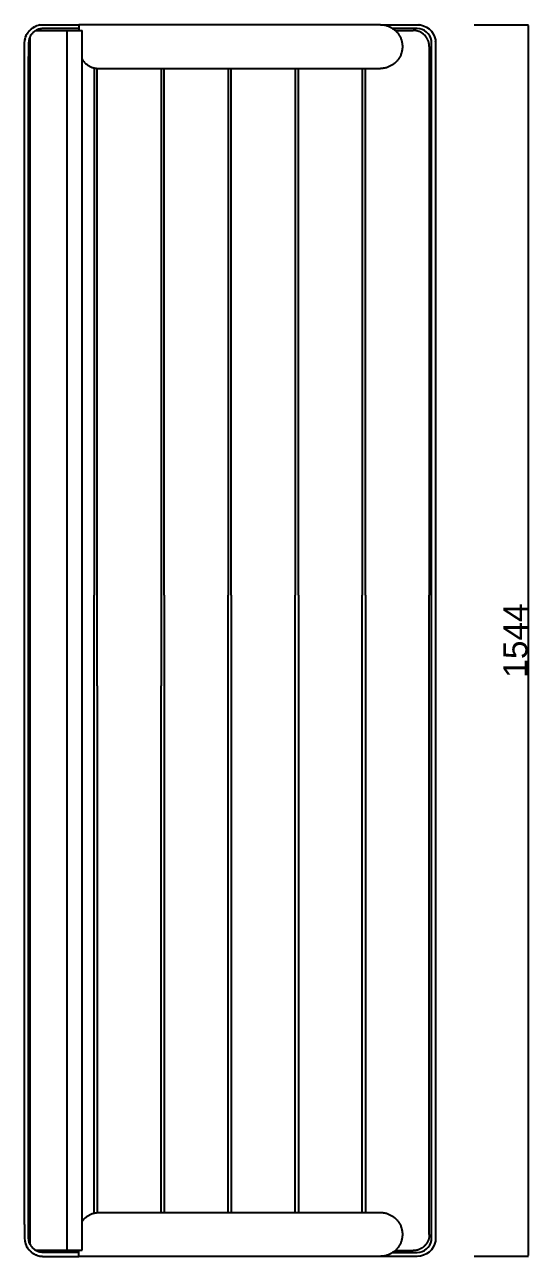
# Model space of a CAD drawing. Header units: millimetres. Extents: x 4001 to 9794, y -321 to 3726.
# Drawn here: x 7118 to 7753, y 576 to 2120 of the extents above; entities that cross this region are included whole.
import ezdxf

# ---------------------------------------------------------------- set-up
doc = ezdxf.new("R2010")
doc.units = ezdxf.units.MM
doc.header["$MEASUREMENT"] = 0
doc.layers.add('Domyślny', color=7, linetype='Continuous', true_color=0x000000)
doc.layers.add('Utwórz2D linie widoczne', color=7, linetype='Continuous', true_color=0x000000)
doc.styles.add('Arial', font='arial.ttf')
doc.dimstyles.new('Domyślny', dxfattribs={"dimtxt": 30, "dimasz": 1, "dimexe": 0.5, "dimexo": 0.5, "dimgap": 0.25, "dimtad": 1, "dimtoh": 1, "dimdec": 0, "dimzin": 1, "dimdsep": 46, "dimtxsty": 'Arial', "dimcen": 0.5, "dimazin": 0, "dimtfac": 1, "dimtdec": 4, "dimtix": 1, "dimtmove": 1, "dimatfit": 3, "dimfxl": 0, "dimtolj": 1, "dimtzin": 1, "dimarcsym": 0})

# ---------------------------------------------------------------- blocks, each defined once
blk = doc.blocks.new('*D1')
at = {"layer": 'Defpoints', "color": 0}
for p in [(7680.3, 2119.8), (7680.3, 576.1), (7748.5, 576.1)]:
    blk.add_point(p, dxfattribs=at)
at = {"layer": 'Domyślny', "color": 0, "lineweight": -2}
for p, q in [((7680.8, 2119.8), (7749, 2119.8)), ((7748.5, 2118.8), (7748.5, 577.1)), ((7680.8, 576.1), (7749, 576.1))]:
    blk.add_line(p, q, dxfattribs=at)
at = {"layer": 'Domyślny', "color": 0}
for points in [[(7748.7, 2118.8), (7748.3, 2118.8), (7748.5, 2119.8)], [(7748.3, 577.1), (7748.7, 577.1), (7748.5, 576.1)]]:
    blk.add_solid(points, dxfattribs=at)
at = {"layer": 'Domyślny', "color": 0, "insert": (7732.9, 1347.9), "char_height": 30, "attachment_point": 5, "rotation": 90, "style": 'Arial'}
blk.add_mtext('\\A1;1544', dxfattribs=at)

msp = doc.modelspace()

# ---------------------------------------------------------------- linework, layer by layer
at = {"layer": 'Utwórz2D linie widoczne'}
for p, q in [((7124.5, 2113.2), (7127.2, 2115.6)), ((7127.2, 2115.6), (7130.3, 2117.4)), ((7129.3, 2116.9), (7128.5, 2116.3)), ((7129.7, 2117.1), (7129.3, 2116.9)), ((7130.3, 2117.4), (7130.4, 2117.5)), ((7130.4, 2117.5), (7132, 2118.1)), ((7132.9, 2118.6), (7131.9, 2118.1)), ((7132, 2118.1), (7133.6, 2118.8)), ((7133.2, 2118.7), (7132.9, 2118.6)), ((7133.6, 2118.8), (7135.2, 2119.2)), ((7135.2, 2119.2), (7136.8, 2119.6)), ((7136.8, 2119.6), (7135.8, 2119.3)), ((7136.8, 2119.6), (7137.1, 2119.7)), ((7136.9, 2119.6), (7136.8, 2119.6)), ((7137.1, 2119.7), (7138.5, 2119.8)), ((7138.5, 2119.8), (7139.8, 2119.9)), ((7139.8, 2119.9), (7140.7, 2119.9)), ((7140.7, 2119.9), (7142.6, 2119.9)), ((7142.6, 2119.9), (7145, 2119.9)), ((7145, 2119.9), (7147, 2119.9)), ((7147, 2119.9), (7148.6, 2119.9)), ((7148.6, 2119.9), (7149.7, 2119.9)), ((7149.7, 2119.9), (7185.1, 2119.9)), ((7185.1, 2119.9), (7185.6, 2119.9)), ((7185.6, 2119.9), (7185.7, 2119.9)), ((7185.7, 2119.9), (7185.7, 2114.9)), ((7563.5, 2119.9), (7185.7, 2119.9)), ((7563.5, 2119.9), (7609.7, 2119.9)), ((7563.5, 2119.9), (7564.5, 2119.9)), ((7564.5, 2119.9), (7565.4, 2119.9)), ((7565.4, 2119.9), (7566.4, 2119.8)), ((7566.4, 2119.8), (7567.3, 2119.7)), ((7567.3, 2119.7), (7568.3, 2119.5)), ((7568.3, 2119.5), (7569.2, 2119.4)), ((7569.2, 2119.4), (7570.1, 2119.1)), ((7570.1, 2119.1), (7571, 2118.9)), ((7571, 2118.9), (7571.9, 2118.6)), ((7571.9, 2118.6), (7572.8, 2118.3)), ((7572.8, 2118.3), (7573.7, 2118)), ((7573.7, 2118), (7574.6, 2117.6)), ((7574.6, 2117.6), (7575.5, 2117.2)), ((7575.5, 2117.2), (7576.3, 2116.8)), ((7576.3, 2116.8), (7577.1, 2116.3)), ((7577.1, 2116.3), (7578, 2115.9)), ((7578, 2115.9), (7578.8, 2115.3)), ((7578.8, 2115.3), (7579.5, 2114.8)), ((7609.7, 2119.9), (7613.7, 2119.6)), ((7611.8, 2119.8), (7611.5, 2119.8)), ((7611.9, 2119.8), (7611.8, 2119.8)), ((7613.7, 2119.6), (7617.6, 2118.6)), ((7617.6, 2118.6), (7621.2, 2116.9)), ((7621.2, 2116.9), (7624.5, 2114.6)), ((7117.7, 2096.9), (7118, 2100.5)), ((7118, 2100.5), (7118.9, 2104.1)), ((7118.3, 2101.7), (7118.1, 2100.9)), ((7118.1, 2100.9), (7118.1, 2100.8)), ((7118.9, 2104.1), (7120.2, 2107.4)), ((7119.5, 2105.7), (7119.1, 2104.8)), ((7119.1, 2104.8), (7119.1, 2104.5)), ((7120.2, 2107.4), (7122.1, 2110.5)), ((7120.8, 2108.4), (7120.6, 2108)), ((7121.4, 2109.2), (7120.8, 2108.4)), ((7122.1, 2110.5), (7124.5, 2113.2)), ((7123.1, 2111.7), (7122.8, 2111.2)), ((7123.6, 2102.5), (7123, 2099.8)), ((7123.7, 2112.3), (7123.1, 2111.7)), ((7124.7, 2105.1), (7123.6, 2102.5)), ((7124.5, 591.2), (7124.5, 2104.7)), ((7125.3, 2106.2), (7124.7, 2105.1)), ((7125.3, 2106.2), (7125.7, 2106.7)), ((7126, 2114.6), (7125.4, 2114)), ((7125.7, 2106.7), (7126.1, 2107.4)), ((7126.5, 2115), (7126, 2114.6)), ((7126.1, 2107.4), (7126.2, 2107.5)), ((7126.2, 2107.5), (7126.6, 2108.1)), ((7126.6, 2108.1), (7127.2, 2108.7)), ((7127.2, 2108.7), (7127.8, 2109.4)), ((7127.8, 2109.4), (7128, 2109.7)), ((7128, 2109.7), (7128.4, 2110)), ((7128.4, 2110), (7130.2, 2111.5)), ((7130.2, 2111.5), (7130.5, 2111.7)), ((7130.5, 2111.7), (7131.9, 2112.6)), ((7132, 2112.6), (7131.9, 2112.6)), ((7131.9, 2112.6), (7132.6, 2112.6)), ((7132.6, 2113), (7132, 2112.6)), ((7133.6, 2113.4), (7132.6, 2113)), ((7132.6, 2112.6), (7134.1, 2112.6)), ((7135.2, 2114.1), (7133.6, 2113.4)), ((7134.1, 2112.6), (7136, 2112.6)), ((7136.8, 2114.5), (7135.2, 2114.1)), ((7135.2, 2114.1), (7135.2, 2114.1)), ((7136, 2112.6), (7136.6, 2112.6)), ((7136.6, 2112.6), (7138.6, 2112.6)), ((7137.9, 2114.7), (7136.8, 2114.5)), ((7138.5, 2114.8), (7137.9, 2114.7)), ((7139.8, 2114.9), (7138.5, 2114.8)), ((7138.6, 2112.6), (7140.6, 2112.6)), ((7140.7, 2114.9), (7139.8, 2114.9)), ((7140.6, 2112.6), (7143, 2112.6)), ((7142.6, 2114.9), (7140.7, 2114.9)), ((7145, 2114.9), (7142.6, 2114.9)), ((7143, 2112.6), (7145.1, 2112.6)), ((7143.1, 2112.6), (7143.7, 2112.6)), ((7143.7, 2112.6), (7144.2, 2112.6)), ((7144.2, 2112.6), (7144.8, 2112.6)), ((7144.8, 2112.6), (7185.7, 2112.6)), ((7147, 2114.9), (7145, 2114.9)), ((7145.1, 2112.6), (7147.8, 2112.6)), ((7148.6, 2114.9), (7147, 2114.9)), ((7147.8, 2112.6), (7150.1, 2112.6)), ((7149.7, 2114.9), (7148.6, 2114.9)), ((7185.1, 2114.9), (7149.7, 2114.9)), ((7150.1, 2112.6), (7151.9, 2112.6)), ((7151.9, 2112.6), (7153.2, 2112.6)), ((7153.2, 2112.6), (7169, 2112.6)), ((7169, 2112.6), (7169.1, 2112.6)), ((7169.1, 2112.6), (7169.6, 2112.6)), ((7169.6, 2112.6), (7170.3, 2112.6)), ((7170.3, 2112.6), (7171, 2112.6)), ((7171, 2112.6), (7171.6, 2112.6)), ((7171, 583.6), (7171, 2112.6)), ((7171.6, 2112.6), (7172.1, 2112.6)), ((7172.1, 2112.6), (7172.5, 2112.6)), ((7172.5, 2112.6), (7172.9, 2112.6)), ((7172.9, 2112.6), (7173.1, 2112.6)), ((7173.1, 2112.6), (7188.9, 2112.6)), ((7185.6, 2114.9), (7185.1, 2114.9)), ((7185.7, 2114.9), (7185.6, 2114.9)), ((7185.7, 2114.9), (7185.7, 2112.6)), ((7188.9, 2112.6), (7189.7, 2112.6)), ((7189.7, 583.6), (7189.7, 2112.6)), ((7609.7, 2114.9), (7579.3, 2114.9)), ((7579.5, 2114.8), (7580.3, 2114.2)), ((7580.3, 2114.2), (7581, 2113.6)), ((7581, 2113.6), (7581.8, 2113)), ((7581.8, 2113), (7582.5, 2112.4)), ((7582.2, 2112.6), (7604.7, 2112.6)), ((7582.5, 2112.4), (7583.1, 2111.7)), ((7583.1, 2111.7), (7583.8, 2111)), ((7583.8, 2111), (7584.4, 2110.3)), ((7584.4, 2110.3), (7585, 2109.6)), ((7585, 2109.6), (7585.6, 2108.8)), ((7585.6, 2108.8), (7586.2, 2108.1)), ((7586.2, 2108.1), (7586.7, 2107.3)), ((7586.7, 2107.3), (7587.2, 2106.5)), ((7587.2, 2106.5), (7587.7, 2105.6)), ((7587.7, 2105.6), (7588.1, 2104.8)), ((7588.1, 2104.8), (7588.5, 2104)), ((7588.5, 2104), (7588.9, 2103.1)), ((7588.9, 2103.1), (7589.2, 2102.2)), ((7589.2, 2102.2), (7589.6, 2101.3)), ((7589.6, 2101.3), (7589.9, 2100.4)), ((7589.9, 2100.4), (7590.1, 2099.5)), ((7605.4, 2112.6), (7604.7, 2112.6)), ((7606.1, 2112.6), (7605.4, 2112.6)), ((7606.8, 2112.5), (7606.1, 2112.6)), ((7607.4, 2112.4), (7606.8, 2112.5)), ((7608.1, 2112.3), (7607.4, 2112.4)), ((7608.8, 2112.2), (7608.1, 2112.3)), ((7609.5, 2112.1), (7608.8, 2112.2)), ((7610.1, 2111.9), (7609.5, 2112.1)), ((7612.9, 2114.7), (7609.7, 2114.9)), ((7610.8, 2111.7), (7610.1, 2111.9)), ((7611.4, 2111.5), (7610.8, 2111.7)), ((7612.1, 2111.2), (7611.4, 2111.5)), ((7612.7, 2111), (7612.1, 2111.2)), ((7613.3, 2110.7), (7612.7, 2111)), ((7615.9, 2113.9), (7612.9, 2114.7)), ((7613.9, 2110.4), (7613.3, 2110.7)), ((7614.5, 2110.1), (7613.9, 2110.4)), ((7615.1, 2109.7), (7614.5, 2110.1)), ((7615.7, 2109.3), (7615.1, 2109.7)), ((7616.2, 2109), (7615.7, 2109.3)), ((7618.7, 2112.5), (7615.9, 2113.9)), ((7616.8, 2108.6), (7616.2, 2109)), ((7617.3, 2108.1), (7616.8, 2108.6)), ((7617.9, 2107.7), (7617.3, 2108.1)), ((7618.4, 2107.2), (7617.9, 2107.7)), ((7618.9, 2106.8), (7618.4, 2107.2)), ((7621.3, 2110.7), (7618.7, 2112.5)), ((7619.3, 2106.3), (7618.9, 2106.8)), ((7619.8, 2105.8), (7619.3, 2106.3)), ((7620.2, 2105.2), (7619.8, 2105.8)), ((7620.7, 2104.7), (7620.2, 2105.2)), ((7621.1, 2104.2), (7620.7, 2104.7)), ((7621.4, 2103.6), (7621.1, 2104.2)), ((7623.5, 2108.5), (7621.3, 2110.7)), ((7621.8, 2103), (7621.4, 2103.6)), ((7622.1, 2102.4), (7621.8, 2103)), ((7622.5, 2101.8), (7622.1, 2102.4)), ((7622.8, 2101.2), (7622.5, 2101.8)), ((7623.1, 2100.6), (7622.8, 2101.2)), ((7623.3, 2100), (7623.1, 2100.6)), ((7623.6, 2099.3), (7623.3, 2100)), ((7625.3, 2105.9), (7623.5, 2108.5)), ((7624.5, 2114.6), (7627.4, 2111.7)), ((7626.7, 2103.1), (7625.3, 2105.9)), ((7627.5, 2100.1), (7626.7, 2103.1)), ((7627.4, 2111.7), (7629.7, 2108.4)), ((7627.7, 2096.9), (7627.5, 2100.1)), ((7629.7, 2108.4), (7631.4, 2104.8)), ((7631.4, 2104.8), (7632.4, 2100.9)), ((7632.4, 2100.9), (7632.7, 2096.9)), ((7117.7, 2079.9), (7117.7, 2096.9)), ((7123, 2099.8), (7122.7, 2096.9)), ((7122.7, 2096.9), (7122.7, 2079.9)), ((7589.9, 2084.5), (7589.6, 2083.6)), ((7590.1, 2085.4), (7589.9, 2084.5)), ((7590.1, 2099.5), (7590.3, 2098.6)), ((7590.3, 2086.3), (7590.1, 2085.4)), ((7590.3, 2098.6), (7590.5, 2097.6)), ((7590.5, 2087.3), (7590.3, 2086.3)), ((7590.5, 2097.6), (7590.7, 2096.7)), ((7590.7, 2088.2), (7590.5, 2087.3)), ((7590.7, 2096.7), (7590.8, 2095.8)), ((7590.8, 2089.1), (7590.7, 2088.2)), ((7590.8, 2095.8), (7590.9, 2094.8)), ((7590.9, 2090.1), (7590.8, 2089.1)), ((7590.9, 2094.8), (7591, 2093.9)), ((7591, 2091), (7590.9, 2090.1)), ((7591, 2093.9), (7591, 2092.9)), ((7591, 2092.9), (7591, 2092)), ((7591, 2092), (7591, 2091)), ((7623.8, 2098.7), (7623.6, 2099.3)), ((7624, 2098), (7623.8, 2098.7)), ((7624.1, 2097.4), (7624, 2098)), ((7624.3, 2096.7), (7624.1, 2097.4)), ((7624.4, 2096), (7624.3, 2096.7)), ((7624.5, 2095.3), (7624.4, 2096)), ((7624.6, 2094.7), (7624.5, 2095.3)), ((7624.7, 2094), (7624.6, 2094.7)), ((7624.7, 2093.3), (7624.7, 2094)), ((7624.7, 2092.6), (7624.7, 2093.3)), ((7624.7, 2092.6), (7624.7, 1404.7)), ((7627.7, 598.9), (7627.7, 2096.9)), ((7632.6, 2098.8), (7632.5, 2099.3)), ((7632.7, 2096.9), (7632.7, 598.9)), ((7117.7, 615.9), (7117.7, 2079.9)), ((7122.7, 615.9), (7122.7, 2079.9)), ((7189.7, 2076.5), (7190.2, 2075.8)), ((7190.2, 2075.8), (7190.7, 2075.1)), ((7190.7, 2075.1), (7191.2, 2074.4)), ((7191.2, 2074.4), (7191.7, 2073.7)), ((7191.7, 2073.7), (7192.3, 2073.1)), ((7192.3, 2073.1), (7192.9, 2072.4)), ((7192.9, 2072.4), (7193.5, 2071.8)), ((7193.5, 2071.8), (7194.1, 2071.3)), ((7194.1, 2071.3), (7194.8, 2070.7)), ((7194.8, 2070.7), (7195.5, 2070.2)), ((7195.5, 2070.2), (7196.2, 2069.6)), ((7196.2, 2069.6), (7196.9, 2069.1)), ((7196.9, 2069.1), (7197.6, 2068.7)), ((7578, 2069), (7577.1, 2068.6)), ((7578.8, 2069.6), (7578, 2069)), ((7579.5, 2070.1), (7578.8, 2069.6)), ((7580.3, 2070.7), (7579.5, 2070.1)), ((7581, 2071.3), (7580.3, 2070.7)), ((7581.8, 2071.9), (7581, 2071.3)), ((7582.5, 2072.5), (7581.8, 2071.9)), ((7583.1, 2073.2), (7582.5, 2072.5)), ((7583.8, 2073.9), (7583.1, 2073.2)), ((7584.4, 2074.6), (7583.8, 2073.9)), ((7585, 2075.3), (7584.4, 2074.6)), ((7585.6, 2076.1), (7585, 2075.3)), ((7586.2, 2076.8), (7585.6, 2076.1)), ((7586.7, 2077.6), (7586.2, 2076.8)), ((7587.2, 2078.4), (7586.7, 2077.6)), ((7587.7, 2079.3), (7587.2, 2078.4)), ((7588.1, 2080.1), (7587.7, 2079.3)), ((7588.5, 2080.9), (7588.1, 2080.1)), ((7588.9, 2081.8), (7588.5, 2080.9)), ((7589.2, 2082.7), (7588.9, 2081.8)), ((7589.6, 2083.6), (7589.2, 2082.7)), ((7627.6, 2079.9), (7627.7, 2079.9)), ((7632.7, 2079.9), (7632.8, 2079.9)), ((7122.7, 2065.7), (7123.1, 2065.2)), ((7197.6, 2068.7), (7198.4, 2068.2)), ((7198.4, 2068.2), (7199.1, 2067.8)), ((7199.1, 2067.8), (7199.9, 2067.4)), ((7199.9, 2067.4), (7200.7, 2067.1)), ((7200.7, 2067.1), (7201.5, 2066.7)), ((7201.5, 2066.7), (7202.3, 2066.4)), ((7202.3, 2066.4), (7203.1, 2066.2)), ((7203.1, 2066.2), (7203.9, 2065.9)), ((7203.9, 2065.9), (7204.8, 2065.7)), ((7204.8, 2065.7), (7204.8, 1404.7)), ((7204.8, 2065.7), (7205.6, 2065.5)), ((7205.6, 2065.5), (7206.4, 2065.3)), ((7206.4, 2065.3), (7207.3, 2065.2)), ((7207.3, 2065.2), (7208.2, 2065.1)), ((7208.2, 2065.1), (7209, 2065)), ((7208.8, 1291.1), (7208.8, 2065)), ((7209, 2065), (7209.9, 2065)), ((7209.9, 2065), (7210.7, 2065)), ((7210.7, 2065), (7563.5, 2065)), ((7288.8, 2065), (7288.8, 1291.1)), ((7292.7, 1404.7), (7292.7, 2065)), ((7372.7, 2065), (7372.7, 1404.7)), ((7376.7, 1404.7), (7376.7, 2065)), ((7456.7, 2065), (7456.7, 1404.7)), ((7460.7, 1404.7), (7460.7, 2065)), ((7540.7, 2065), (7540.7, 1404.7)), ((7544.7, 1404.7), (7544.7, 2065)), ((7564.5, 2065), (7563.5, 2065)), ((7565.4, 2065), (7564.5, 2065)), ((7566.4, 2065.1), (7565.4, 2065)), ((7567.3, 2065.2), (7566.4, 2065.1)), ((7568.3, 2065.4), (7567.3, 2065.2)), ((7569.2, 2065.5), (7568.3, 2065.4)), ((7570.1, 2065.8), (7569.2, 2065.5)), ((7571, 2066), (7570.1, 2065.8)), ((7571.9, 2066.3), (7571, 2066)), ((7572.8, 2066.6), (7571.9, 2066.3)), ((7573.7, 2066.9), (7572.8, 2066.6)), ((7574.6, 2067.3), (7573.7, 2066.9)), ((7575.5, 2067.7), (7574.6, 2067.3)), ((7576.3, 2068.1), (7575.5, 2067.7)), ((7577.1, 2068.6), (7576.3, 2068.1)), ((7204.8, 630.2), (7204.8, 1404.7)), ((7292.7, 1404.7), (7292.7, 630.9)), ((7372.7, 630.9), (7372.7, 1404.7)), ((7376.7, 1404.7), (7376.7, 630.9)), ((7456.7, 630.9), (7456.7, 1404.7)), ((7460.7, 1404.7), (7460.7, 630.9)), ((7540.7, 630.9), (7540.7, 1404.7)), ((7544.7, 1404.7), (7544.7, 630.9)), ((7624.7, 603.2), (7624.7, 1404.7)), ((7208.8, 1291.1), (7208.8, 630.9)), ((7288.8, 630.9), (7288.8, 1291.1)), ((7189.7, 619.4), (7190.2, 620.1)), ((7190.2, 620.1), (7190.7, 620.8)), ((7190.7, 620.8), (7191.2, 621.5)), ((7191.2, 621.5), (7191.7, 622.2)), ((7191.7, 622.2), (7192.3, 622.8)), ((7192.3, 622.8), (7192.9, 623.5)), ((7192.9, 623.5), (7193.5, 624.1)), ((7193.5, 624.1), (7194.1, 624.6)), ((7194.1, 624.6), (7194.8, 625.2)), ((7194.8, 625.2), (7195.5, 625.7)), ((7195.5, 625.7), (7196.2, 626.3)), ((7196.2, 626.3), (7196.9, 626.8)), ((7196.9, 626.8), (7197.6, 627.2)), ((7197.6, 627.2), (7198.4, 627.7)), ((7198.4, 627.7), (7199.1, 628.1)), ((7199.1, 628.1), (7199.9, 628.5)), ((7199.9, 628.5), (7200.7, 628.8)), ((7200.7, 628.8), (7201.5, 629.2)), ((7201.5, 629.2), (7202.3, 629.5)), ((7202.3, 629.5), (7203.1, 629.7)), ((7203.1, 629.7), (7203.9, 630)), ((7203.9, 630), (7204.8, 630.2)), ((7204.8, 630.2), (7205.6, 630.4)), ((7205.6, 630.4), (7206.4, 630.6)), ((7206.4, 630.6), (7207.3, 630.7)), ((7207.3, 630.7), (7208.2, 630.8)), ((7208.2, 630.8), (7209, 630.9)), ((7209, 630.9), (7209.9, 630.9)), ((7209.9, 630.9), (7210.7, 630.9)), ((7210.7, 630.9), (7563.5, 630.9)), ((7563.5, 630.9), (7564.5, 630.9)), ((7564.5, 630.9), (7565.4, 630.9)), ((7565.4, 630.9), (7566.4, 630.8)), ((7566.4, 630.8), (7567.3, 630.7)), ((7567.3, 630.7), (7568.3, 630.5)), ((7568.3, 630.5), (7569.2, 630.4)), ((7569.2, 630.4), (7570.1, 630.1)), ((7570.1, 630.1), (7571, 629.9)), ((7571, 629.9), (7571.9, 629.6)), ((7571.9, 629.6), (7572.8, 629.3)), ((7572.8, 629.3), (7573.7, 629)), ((7573.7, 629), (7574.6, 628.6)), ((7574.6, 628.6), (7575.5, 628.2)), ((7575.5, 628.2), (7576.3, 627.8)), ((7576.3, 627.8), (7577.1, 627.3)), ((7577.1, 627.3), (7578, 626.9)), ((7578, 626.9), (7578.8, 626.3)), ((7578.8, 626.3), (7579.5, 625.8)), ((7579.5, 625.8), (7580.3, 625.2)), ((7580.3, 625.2), (7581, 624.6)), ((7581, 624.6), (7581.8, 624)), ((7581.8, 624), (7582.5, 623.4)), ((7582.5, 623.4), (7583.1, 622.7)), ((7583.1, 622.7), (7583.8, 622)), ((7583.8, 622), (7584.4, 621.3)), ((7584.4, 621.3), (7585, 620.6)), ((7585, 620.6), (7585.6, 619.8)), ((7585.6, 619.8), (7586.2, 619.1)), ((7586.2, 619.1), (7586.7, 618.3)), ((7586.7, 618.3), (7587.2, 617.5)), ((7117.7, 615.9), (7117.7, 598.9)), ((7122.7, 598.9), (7122.7, 615.9)), ((7587.2, 617.5), (7587.7, 616.6)), ((7587.7, 616.6), (7588.1, 615.8)), ((7588.1, 615.8), (7588.5, 614.9)), ((7588.5, 614.9), (7588.9, 614.1)), ((7588.9, 614.1), (7589.2, 613.2)), ((7589.2, 613.2), (7589.6, 612.3)), ((7589.6, 612.3), (7589.9, 611.4)), ((7589.9, 611.4), (7590.1, 610.5)), ((7590.1, 610.5), (7590.3, 609.6)), ((7590.3, 609.6), (7590.5, 608.6)), ((7590.5, 608.6), (7590.7, 607.7)), ((7590.7, 607.7), (7590.8, 606.8)), ((7590.8, 606.8), (7590.9, 605.8)), ((7590.9, 605.8), (7591, 604.9)), ((7591, 604.9), (7591, 603.9)), ((7591, 603.9), (7591, 603)), ((7591, 603), (7591, 602)), ((7624.7, 603.2), (7624.7, 602.5)), ((7624.7, 602.5), (7624.7, 601.8)), ((7627.6, 615.9), (7627.7, 615.9)), ((7632.7, 615.9), (7632.8, 615.9)), ((7117.7, 598.9), (7118, 595.4)), ((7118, 595.4), (7118.9, 591.8)), ((7118.1, 595.1), (7118.1, 595)), ((7118.1, 595), (7118.3, 594.2)), ((7118.9, 591.8), (7120.2, 588.5)), ((7119.1, 591.4), (7119.1, 591.1)), ((7119.1, 591.1), (7119.5, 590.2)), ((7120.2, 588.5), (7122.1, 585.4)), ((7120.6, 587.9), (7120.8, 587.4)), ((7120.8, 587.4), (7121.4, 586.7)), ((7123, 596.1), (7122.7, 598.9)), ((7123.6, 593.4), (7123, 596.1)), ((7124.7, 590.8), (7123.6, 593.4)), ((7125.3, 589.7), (7124.7, 590.8)), ((7125.3, 589.7), (7125.7, 589.2)), ((7125.7, 589.2), (7126.1, 588.5)), ((7126.1, 588.5), (7126.2, 588.4)), ((7126.2, 588.4), (7126.6, 587.8)), ((7126.6, 587.8), (7127.2, 587.2)), ((7127.2, 587.2), (7127.8, 586.5)), ((7585.6, 587.1), (7585, 586.3)), ((7586.2, 587.8), (7585.6, 587.1)), ((7586.7, 588.6), (7586.2, 587.8)), ((7587.2, 589.4), (7586.7, 588.6)), ((7587.7, 590.3), (7587.2, 589.4)), ((7588.1, 591.1), (7587.7, 590.3)), ((7588.5, 591.9), (7588.1, 591.1)), ((7588.9, 592.8), (7588.5, 591.9)), ((7589.2, 593.7), (7588.9, 592.8)), ((7589.6, 594.6), (7589.2, 593.7)), ((7589.9, 595.5), (7589.6, 594.6)), ((7590.1, 596.4), (7589.9, 595.5)), ((7590.3, 597.3), (7590.1, 596.4)), ((7590.5, 598.3), (7590.3, 597.3)), ((7590.7, 599.2), (7590.5, 598.3)), ((7590.8, 600.1), (7590.7, 599.2)), ((7590.9, 601.1), (7590.8, 600.1)), ((7591, 602), (7590.9, 601.1)), ((7616.2, 586.8), (7615.7, 586.4)), ((7616.8, 587.2), (7616.2, 586.8)), ((7617.3, 587.7), (7616.8, 587.2)), ((7617.9, 588.1), (7617.3, 587.7)), ((7618.4, 588.6), (7617.9, 588.1)), ((7618.9, 589), (7618.4, 588.6)), ((7619.3, 589.5), (7618.9, 589)), ((7619.8, 590), (7619.3, 589.5)), ((7620.2, 590.5), (7619.8, 590)), ((7620.7, 591.1), (7620.2, 590.5)), ((7621.1, 591.6), (7620.7, 591.1)), ((7621.4, 592.2), (7621.1, 591.6)), ((7621.3, 585.2), (7623.5, 587.4)), ((7621.8, 592.8), (7621.4, 592.2)), ((7622.1, 593.4), (7621.8, 592.8)), ((7622.5, 594), (7622.1, 593.4)), ((7622.8, 594.6), (7622.5, 594)), ((7623.1, 595.2), (7622.8, 594.6)), ((7623.3, 595.8), (7623.1, 595.2)), ((7623.6, 596.5), (7623.3, 595.8)), ((7623.5, 587.4), (7625.3, 589.9)), ((7623.8, 597.1), (7623.6, 596.5)), ((7624, 597.8), (7623.8, 597.1)), ((7624.1, 598.4), (7624, 597.8)), ((7624.3, 599.1), (7624.1, 598.4)), ((7624.4, 599.8), (7624.3, 599.1)), ((7624.5, 600.4), (7624.4, 599.8)), ((7624.6, 601.1), (7624.5, 600.4)), ((7624.7, 601.8), (7624.6, 601.1)), ((7625.3, 589.9), (7626.7, 592.8)), ((7626.7, 592.8), (7627.5, 595.8)), ((7629.7, 587.4), (7627.4, 584.2)), ((7627.5, 595.8), (7627.7, 598.9)), ((7631.4, 591.1), (7629.7, 587.4)), ((7632.4, 595), (7631.4, 591.1)), ((7632.7, 598.9), (7632.4, 595)), ((7632.6, 597.1), (7632.5, 596.5)), ((7122.1, 585.4), (7124.5, 582.7)), ((7122.8, 584.7), (7123.1, 584.2)), ((7123.1, 584.2), (7123.7, 583.6)), ((7124.5, 582.7), (7127.2, 580.3)), ((7125.4, 581.9), (7126, 581.3)), ((7126, 581.3), (7126.5, 580.9)), ((7127.2, 580.3), (7130.3, 578.5)), ((7127.8, 586.5), (7128, 586.2)), ((7128, 586.2), (7128.4, 585.9)), ((7128.4, 585.9), (7130.2, 584.4)), ((7128.5, 579.6), (7129.3, 579)), ((7129.3, 579), (7129.7, 578.8)), ((7130.2, 584.4), (7130.5, 584.2)), ((7130.3, 578.5), (7130.4, 578.4)), ((7130.4, 578.4), (7132, 577.8)), ((7130.5, 584.2), (7131.5, 583.6)), ((7132, 583.3), (7131.5, 583.6)), ((7131.5, 583.6), (7132.6, 583.6)), ((7131.9, 577.8), (7132.9, 577.3)), ((7132.6, 582.9), (7132, 583.3)), ((7132, 577.8), (7133.6, 577.1)), ((7132.6, 583.6), (7134.1, 583.6)), ((7133.6, 582.5), (7132.6, 582.9)), ((7132.9, 577.3), (7133.2, 577.2)), ((7135.2, 581.8), (7133.6, 582.5)), ((7133.6, 577.1), (7135.2, 576.7)), ((7134.1, 583.6), (7136, 583.6)), ((7136.8, 581.4), (7135.2, 581.8)), ((7135.2, 581.8), (7135.2, 581.8)), ((7135.2, 576.7), (7136.8, 576.3)), ((7135.8, 576.6), (7136.8, 576.3)), ((7136, 583.6), (7136.6, 583.6)), ((7136.6, 583.6), (7138.6, 583.6)), ((7137.9, 581.2), (7136.8, 581.4)), ((7136.8, 576.3), (7136.9, 576.3)), ((7136.8, 576.3), (7137.1, 576.2)), ((7137.1, 576.2), (7138.5, 576.1)), ((7138.5, 581.1), (7137.9, 581.2)), ((7139.8, 581), (7138.5, 581.1)), ((7138.5, 576.1), (7139.8, 576)), ((7138.6, 583.6), (7140.6, 583.6)), ((7140.7, 580.9), (7139.8, 581)), ((7139.8, 576), (7140.7, 575.9)), ((7140.6, 583.6), (7143, 583.6)), ((7142.6, 580.9), (7140.7, 580.9)), ((7140.7, 575.9), (7142.6, 575.9)), ((7145, 580.9), (7142.6, 580.9)), ((7142.6, 575.9), (7145, 575.9)), ((7143, 583.6), (7145.1, 583.6)), ((7147, 580.9), (7145, 580.9)), ((7145, 575.9), (7147, 575.9)), ((7145.1, 583.6), (7147.8, 583.6)), ((7148.6, 580.9), (7147, 580.9)), ((7147, 575.9), (7148.6, 575.9)), ((7147.8, 583.6), (7150.1, 583.6)), ((7149.7, 580.9), (7148.6, 580.9)), ((7148.6, 575.9), (7149.7, 575.9)), ((7185.1, 580.9), (7149.7, 580.9)), ((7149.7, 575.9), (7185.1, 575.9)), ((7150.1, 583.6), (7151.9, 583.6)), ((7151.9, 583.6), (7153.2, 583.6)), ((7153.2, 583.6), (7169, 583.6)), ((7169, 583.6), (7169.1, 583.6)), ((7169.1, 583.6), (7169.6, 583.6)), ((7169.6, 583.6), (7170.3, 583.6)), ((7170.3, 583.6), (7171, 583.6)), ((7171, 583.6), (7171.6, 583.6)), ((7171.6, 583.6), (7172.1, 583.6)), ((7172.1, 583.6), (7172.5, 583.6)), ((7172.5, 583.6), (7172.9, 583.6)), ((7172.9, 583.6), (7173.1, 583.6)), ((7173.1, 583.6), (7188.9, 583.6)), ((7185.6, 580.9), (7185.1, 580.9)), ((7185.1, 575.9), (7185.6, 575.9)), ((7185.7, 580.9), (7185.6, 580.9)), ((7185.6, 575.9), (7185.7, 575.9)), ((7185.7, 580.9), (7185.7, 583.6)), ((7185.7, 575.9), (7185.7, 580.9)), ((7563.5, 575.9), (7185.7, 575.9)), ((7188.9, 583.6), (7189.7, 583.6)), ((7564.5, 576), (7563.5, 575.9)), ((7609.7, 575.9), (7563.5, 575.9)), ((7565.4, 576), (7564.5, 576)), ((7566.4, 576.1), (7565.4, 576)), ((7567.3, 576.2), (7566.4, 576.1)), ((7568.3, 576.4), (7567.3, 576.2)), ((7569.2, 576.5), (7568.3, 576.4)), ((7570.1, 576.7), (7569.2, 576.5)), ((7571, 577), (7570.1, 576.7)), ((7571.9, 577.3), (7571, 577)), ((7572.8, 577.6), (7571.9, 577.3)), ((7573.7, 577.9), (7572.8, 577.6)), ((7574.6, 578.3), (7573.7, 577.9)), ((7575.5, 578.7), (7574.6, 578.3)), ((7576.3, 579.1), (7575.5, 578.7)), ((7577.1, 579.6), (7576.3, 579.1)), ((7578, 580), (7577.1, 579.6)), ((7578.8, 580.6), (7578, 580)), ((7579.5, 581.1), (7578.8, 580.6)), ((7579.3, 580.9), (7609.7, 580.9)), ((7580.3, 581.7), (7579.5, 581.1)), ((7581, 582.2), (7580.3, 581.7)), ((7581.8, 582.9), (7581, 582.2)), ((7582.5, 583.5), (7581.8, 582.9)), ((7582.1, 583.2), (7604.7, 583.2)), ((7583.1, 584.2), (7582.5, 583.5)), ((7583.8, 584.9), (7583.1, 584.2)), ((7584.4, 585.6), (7583.8, 584.9)), ((7585, 586.3), (7584.4, 585.6)), ((7605.4, 583.2), (7604.7, 583.2)), ((7606.1, 583.2), (7605.4, 583.2)), ((7606.8, 583.3), (7606.1, 583.2)), ((7607.4, 583.4), (7606.8, 583.3)), ((7608.1, 583.5), (7607.4, 583.4)), ((7608.8, 583.6), (7608.1, 583.5)), ((7609.5, 583.7), (7608.8, 583.6)), ((7610.1, 583.9), (7609.5, 583.7)), ((7609.7, 580.9), (7612.9, 581.2)), ((7613.7, 576.3), (7609.7, 575.9)), ((7610.8, 584.1), (7610.1, 583.9)), ((7611.4, 584.3), (7610.8, 584.1)), ((7612.1, 584.6), (7611.4, 584.3)), ((7611.8, 576.1), (7611.5, 576.1)), ((7611.9, 576.1), (7611.8, 576.1)), ((7612.7, 584.8), (7612.1, 584.6)), ((7613.3, 585.1), (7612.7, 584.8)), ((7612.9, 581.2), (7615.9, 582)), ((7613.9, 585.4), (7613.3, 585.1)), ((7617.6, 577.3), (7613.7, 576.3)), ((7614.5, 585.7), (7613.9, 585.4)), ((7615.1, 586.1), (7614.5, 585.7)), ((7615.7, 586.4), (7615.1, 586.1)), ((7615.9, 582), (7618.7, 583.4)), ((7621.2, 579), (7617.6, 577.3)), ((7618.7, 583.4), (7621.3, 585.2)), ((7624.5, 581.3), (7621.2, 579)), ((7627.4, 584.2), (7624.5, 581.3))]:
    msp.add_line(p, q, dxfattribs=at)

# ---------------------------------------------------------------- dimensions: what is measured, and where the dimension line sits
at = {"layer": 'Domyślny'}
dim = msp.add_aligned_dim(p1=(7680.3, 2119.8), p2=(7680.3, 576.1), distance=68.2, dimstyle='Domyślny', dxfattribs=at)
dim.commit()
dim.dimension.update_dxf_attribs({"geometry": '*D1', "text_midpoint": (7732.9, 1347.9)})

doc.saveas('drawing.dxf')
